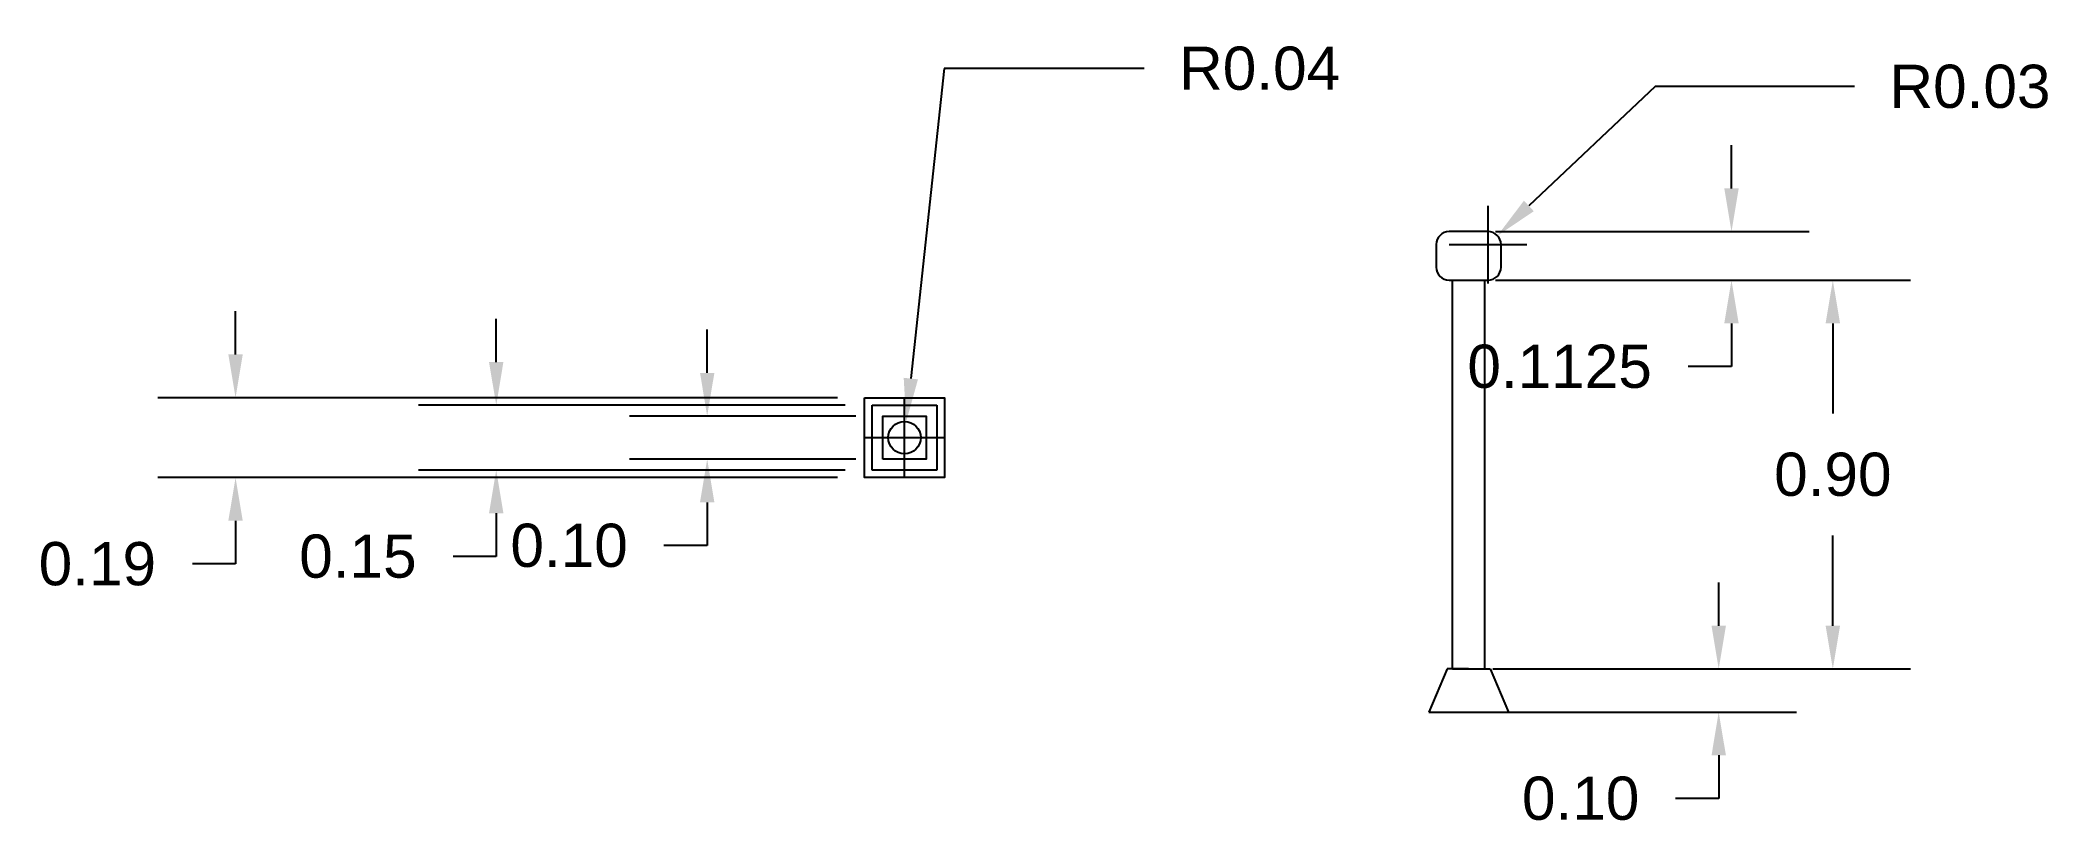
# Model space of a CAD drawing. Header units: inches. Extents: x 26.69 to 31.34, y 11.99 to 13.81.
import ezdxf

# ---------------------------------------------------------------- set-up
doc = ezdxf.new("R2010")
doc.units = ezdxf.units.IN
doc.header["$MEASUREMENT"] = 0
for name, color, linetype in [('Anotari', 40, 'Continuous'), ('Baza', 1, 'Continuous'), ('Manson', 2, 'Continuous'), ('Suport', 3, 'Continuous')]:
    doc.layers.add(name, color=color, linetype=linetype)
doc.styles.get("Standard").update_dxf_attribs({"font": 'arial.ttf'})
doc.dimstyles.get("Standard").update_dxf_attribs({"dimtxt": 0.18, "dimasz": 0.18, "dimexe": 0.18, "dimexo": 0.0625, "dimgap": 0.09, "dimtad": 0, "dimtih": 1, "dimtoh": 1, "dimdec": 4, "dimzin": 0, "dimdsep": 46, "dimtxsty": 'Standard', "dimcen": 0.09, "dimadec": 0, "dimazin": 0, "dimtfac": 1, "dimtdec": 4, "dimtofl": 0, "dimtmove": 0, "dimatfit": 3, "dimfxl": 1, "dimtolj": 1, "dimtzin": 0, "dimarcsym": 0})

# ---------------------------------------------------------------- blocks, each defined once
blk = doc.blocks.new('*D10')
at = {"layer": 'Anotari', "color": 0, "lineweight": -2, "transparency": 16777216}
for p, q in [((30.434, 13.6992), (30.1418, 13.4228)), ((30.8958, 13.6992), (30.434, 13.6992)), ((30.0474, 13.2435), (30.0474, 13.4235)), ((29.9574, 13.3335), (30.1374, 13.3335))]:
    blk.add_line(p, q, dxfattribs=at)
at = {"layer": 'Anotari', "color": 0, "transparency": 16777216}
blk.add_solid([(30.1304, 13.435), (30.1533, 13.4107), (30.0692, 13.3541)], dxfattribs=at)
at = {"layer": 'Defpoints', "color": 0, "transparency": 16777216}
for p in [(30.0692, 13.3541), (30.0474, 13.3335)]:
    blk.add_point(p, dxfattribs=at)
at = {"layer": 'Anotari', "color": 0, "transparency": 16777216, "insert": (31.1635, 13.6992), "char_height": 0.1, "attachment_point": 5}
blk.add_mtext('\\A1;R0.03', dxfattribs=at)
blk = doc.blocks.new('*D11')
at = {"layer": 'Anotari', "color": 0, "lineweight": -2, "transparency": 16777216}
for p, q in [((28.7881, 13.7411), (28.7107, 13.0232)), ((29.251, 13.7411), (28.7881, 13.7411)), ((28.6959, 12.7965), (28.6959, 12.9765)), ((28.6059, 12.8865), (28.7859, 12.8865))]:
    blk.add_line(p, q, dxfattribs=at)
at = {"layer": 'Anotari', "color": 0, "transparency": 16777216}
blk.add_solid([(28.6941, 13.025), (28.7272, 13.0214), (28.6999, 12.9238)], dxfattribs=at)
at = {"layer": 'Defpoints', "color": 0, "transparency": 16777216}
for p in [(28.6959, 12.8865), (28.6999, 12.9238)]:
    blk.add_point(p, dxfattribs=at)
at = {"layer": 'Anotari', "color": 0, "transparency": 16777216, "insert": (29.5185, 13.7411), "char_height": 0.1, "attachment_point": 5}
blk.add_mtext('\\A1;R0.04', dxfattribs=at)
blk = doc.blocks.new('*D12')
at = {"layer": 'Anotari', "color": 0, "lineweight": -2, "transparency": 16777216}
for p, q in [((28.239, 13.0365), (28.239, 13.1365)), ((28.5834, 12.9365), (28.059, 12.9365)), ((28.5834, 12.8365), (28.059, 12.8365)), ((28.239, 12.7365), (28.239, 12.6365)), ((28.239, 12.6365), (28.139, 12.6365))]:
    blk.add_line(p, q, dxfattribs=at)
at = {"layer": 'Anotari', "color": 0, "transparency": 16777216}
for points in [[(28.2224, 13.0365), (28.2557, 13.0365), (28.239, 12.9365)], [(28.2224, 12.7365), (28.2557, 12.7365), (28.239, 12.8365)]]:
    blk.add_solid(points, dxfattribs=at)
at = {"layer": 'Defpoints', "color": 0, "transparency": 16777216}
for p in [(28.6459, 12.9365), (28.239, 12.8365), (28.6459, 12.8365)]:
    blk.add_point(p, dxfattribs=at)
at = {"layer": 'Anotari', "color": 0, "transparency": 16777216, "insert": (27.9193, 12.6365), "char_height": 0.1, "attachment_point": 5}
blk.add_mtext('\\A1;0.10', dxfattribs=at)
blk = doc.blocks.new('*D13')
at = {"layer": 'Anotari', "color": 0, "lineweight": -2, "transparency": 16777216}
for p, q in [((27.7505, 13.0615), (27.7505, 13.1615)), ((28.5584, 12.9615), (27.5705, 12.9615)), ((28.5584, 12.8115), (27.5705, 12.8115)), ((27.7505, 12.7115), (27.7505, 12.6115)), ((27.7505, 12.6115), (27.6505, 12.6115))]:
    blk.add_line(p, q, dxfattribs=at)
at = {"layer": 'Anotari', "color": 0, "transparency": 16777216}
for points in [[(27.7338, 13.0615), (27.7671, 13.0615), (27.7505, 12.9615)], [(27.7338, 12.7115), (27.7671, 12.7115), (27.7505, 12.8115)]]:
    blk.add_solid(points, dxfattribs=at)
at = {"layer": 'Defpoints', "color": 0, "transparency": 16777216}
for p in [(28.6209, 12.9615), (27.7505, 12.8115), (28.6209, 12.8115)]:
    blk.add_point(p, dxfattribs=at)
at = {"layer": 'Anotari', "color": 0, "transparency": 16777216, "insert": (27.4302, 12.6115), "char_height": 0.1, "attachment_point": 5}
blk.add_mtext('\\A1;0.15', dxfattribs=at)
blk = doc.blocks.new('*D14')
at = {"layer": 'Anotari', "color": 0, "lineweight": -2, "transparency": 16777216}
for p, q in [((27.1468, 13.079), (27.1468, 13.179)), ((28.5409, 12.979), (26.9668, 12.979)), ((28.5409, 12.794), (26.9668, 12.794)), ((27.1468, 12.694), (27.1468, 12.594)), ((27.1468, 12.594), (27.0468, 12.594))]:
    blk.add_line(p, q, dxfattribs=at)
at = {"layer": 'Anotari', "color": 0, "transparency": 16777216}
for points in [[(27.1301, 13.079), (27.1635, 13.079), (27.1468, 12.979)], [(27.1301, 12.694), (27.1635, 12.694), (27.1468, 12.794)]]:
    blk.add_solid(points, dxfattribs=at)
at = {"layer": 'Defpoints', "color": 0, "transparency": 16777216}
for p in [(28.6034, 12.979), (27.1468, 12.794), (28.6034, 12.794)]:
    blk.add_point(p, dxfattribs=at)
at = {"layer": 'Anotari', "color": 0, "transparency": 16777216, "insert": (26.8268, 12.594), "char_height": 0.1, "attachment_point": 5}
blk.add_mtext('\\A1;0.19', dxfattribs=at)
blk = doc.blocks.new('*D15')
at = {"layer": 'Anotari', "color": 0, "lineweight": -2, "transparency": 16777216}
for p, q in [((30.5815, 12.451), (30.5815, 12.551)), ((30.0649, 12.351), (30.7615, 12.351)), ((30.0649, 12.251), (30.7615, 12.251)), ((30.5815, 12.151), (30.5815, 12.051)), ((30.5815, 12.051), (30.4815, 12.051))]:
    blk.add_line(p, q, dxfattribs=at)
at = {"layer": 'Anotari', "color": 0, "transparency": 16777216}
for points in [[(30.5649, 12.451), (30.5982, 12.451), (30.5815, 12.351)], [(30.5649, 12.151), (30.5982, 12.151), (30.5815, 12.251)]]:
    blk.add_solid(points, dxfattribs=at)
at = {"layer": 'Defpoints', "color": 0, "transparency": 16777216}
for p in [(30.0024, 12.351), (30.0024, 12.251), (30.5815, 12.251)]:
    blk.add_point(p, dxfattribs=at)
at = {"layer": 'Anotari', "color": 0, "transparency": 16777216, "insert": (30.2618, 12.051), "char_height": 0.1, "attachment_point": 5}
blk.add_mtext('\\A1;0.10', dxfattribs=at)
blk = doc.blocks.new('*D16')
at = {"layer": 'Anotari', "color": 0, "lineweight": -2, "transparency": 16777216}
for p, q in [((30.0649, 13.251), (31.0258, 13.251)), ((30.8458, 13.151), (30.8458, 12.9421)), ((30.8458, 12.451), (30.8458, 12.66)), ((30.0586, 12.351), (31.0258, 12.351))]:
    blk.add_line(p, q, dxfattribs=at)
at = {"layer": 'Anotari', "color": 0, "transparency": 16777216}
for points in [[(30.8291, 13.151), (30.8625, 13.151), (30.8458, 13.251)], [(30.8291, 12.451), (30.8625, 12.451), (30.8458, 12.351)]]:
    blk.add_solid(points, dxfattribs=at)
at = {"layer": 'Defpoints', "color": 0, "transparency": 16777216}
for p in [(30.0024, 13.251), (29.9961, 12.351), (30.8458, 12.351)]:
    blk.add_point(p, dxfattribs=at)
at = {"layer": 'Anotari', "color": 0, "transparency": 16777216, "insert": (30.8458, 12.801), "char_height": 0.1, "attachment_point": 5}
blk.add_mtext('\\A1;0.90', dxfattribs=at)
blk = doc.blocks.new('*D17')
at = {"layer": 'Anotari', "color": 0, "lineweight": -2, "transparency": 16777216}
for p, q in [((30.6111, 13.4635), (30.6111, 13.5635)), ((30.0649, 13.3635), (30.7911, 13.3635)), ((30.0649, 13.251), (30.7911, 13.251)), ((30.6111, 13.151), (30.6111, 13.051)), ((30.6111, 13.051), (30.5111, 13.051))]:
    blk.add_line(p, q, dxfattribs=at)
at = {"layer": 'Anotari', "color": 0, "transparency": 16777216}
for points in [[(30.5944, 13.4635), (30.6278, 13.4635), (30.6111, 13.3635)], [(30.5944, 13.151), (30.6278, 13.151), (30.6111, 13.251)]]:
    blk.add_solid(points, dxfattribs=at)
at = {"layer": 'Defpoints', "color": 0, "transparency": 16777216}
for p in [(30.0024, 13.3635), (30.0024, 13.251), (30.6111, 13.251)]:
    blk.add_point(p, dxfattribs=at)
at = {"layer": 'Anotari', "color": 0, "transparency": 16777216, "insert": (30.2131, 13.051), "char_height": 0.1, "attachment_point": 5}
blk.add_mtext('\\A1;0.1125', dxfattribs=at)

msp = doc.modelspace()

# ---------------------------------------------------------------- linework, layer by layer
at = {"layer": 'Baza'}
for p, q in [((29.95236, 12.35102), (29.90986, 12.25102)), ((30.00236, 12.35102), (29.95236, 12.35102)), ((30.00236, 12.35102), (30.05236, 12.35102)), ((30.05236, 12.35102), (30.09486, 12.25102)), ((29.90986, 12.25102), (30.09486, 12.25102))]:
    msp.add_line(p, q, dxfattribs=at)
for points in [[(28.60342, 12.979), (28.78842, 12.979), (28.78842, 12.794), (28.60342, 12.794)], [(28.64592, 12.8365), (28.64592, 12.9365), (28.69592, 12.9365), (28.74592, 12.9365), (28.74592, 12.8365)]]:
    msp.add_lwpolyline(points, close=True, dxfattribs=at)
at = {"layer": 'Manson'}
for p, q in [((30.04736, 13.36352), (29.95736, 13.36352)), ((29.92736, 13.33352), (29.92736, 13.28102)), ((30.07736, 13.28102), (30.07736, 13.33352)), ((29.95736, 13.25102), (30.00236, 13.25102)), ((30.00236, 13.25102), (30.04736, 13.25102)), ((28.62092, 12.8865), (28.62092, 12.9615)), ((28.62092, 12.9615), (28.77092, 12.9615)), ((28.77092, 12.9615), (28.77092, 12.8115)), ((28.62092, 12.8115), (28.62092, 12.8865)), ((28.77092, 12.8115), (28.62092, 12.8115))]:
    msp.add_line(p, q, dxfattribs=at)
for centre, start, end in [((29.95736, 13.33352), 90, 180), ((30.04736, 13.33352), 0, 90), ((29.95736, 13.28102), 180, 270), ((30.04736, 13.28102), 270, 0)]:
    msp.add_arc(centre, 0.03, start, end, dxfattribs=at)
at = {"layer": 'Suport'}
for p, q in [((29.96486, 12.35102), (29.96486, 13.25102)), ((29.96486, 13.25102), (30.03986, 13.25102)), ((30.03986, 12.35102), (30.03986, 13.25102)), ((29.96486, 12.35102), (30.02736, 12.35102)), ((30.02736, 12.35102), (30.03986, 12.35102))]:
    msp.add_line(p, q, dxfattribs=at)
msp.add_circle((28.69592, 12.8865), 0.0375, dxfattribs=at)

# ---------------------------------------------------------------- dimensions: what is measured, and where the dimension line sits
at = {"layer": 'Anotari'}
for center, mpoint, picture, middle in [((28.69592, 12.8865), (28.69995, 12.92378), '*D11', (29.51851, 13.74107)), ((30.04736, 13.33352), (30.06916, 13.35414), '*D10', (31.1635, 13.69917))]:
    dim = msp.add_radius_dim(center=center, mpoint=mpoint, dimstyle='Standard', override={"dimtxt": 0.1, "dimasz": 0.1, "dimdec": 2}, dxfattribs=at)
    dim.commit()
    dim.dimension.update_dxf_attribs({"geometry": picture, "text_midpoint": middle, "dimtype": 164})
for base, p1, p2, override, picture, middle in [((30.61109, 13.25102), (30.00236, 13.36352), (30.00236, 13.25102), {"dimtxt": 0.1, "dimasz": 0.1, "dimdec": 4}, '*D17', (30.21314, 13.05102)), ((27.1468112652, 12.7939950772), (28.6034248179, 12.9789950772), (28.6034248179, 12.7939950772), {"dimtxt": 0.1, "dimasz": 0.1, "dimdec": 2}, '*D14', (26.826831729, 12.5939950772)), ((27.75047, 12.8115), (28.62092, 12.9615), (28.62092, 12.8115), {"dimtxt": 0.1, "dimasz": 0.1, "dimdec": 2}, '*D13', (27.43022, 12.6115)), ((28.23904, 12.8365), (28.64592, 12.9365), (28.64592, 12.8365), {"dimtxt": 0.1, "dimasz": 0.1, "dimdec": 2}, '*D12', (27.91933, 12.6365)), ((30.58153, 12.25102), (30.00236, 12.35102), (30.00236, 12.25102), {"dimtxt": 0.1, "dimasz": 0.1, "dimdec": 2}, '*D15', (30.26182, 12.05102))]:
    dim = msp.add_linear_dim(base=base, p1=p1, p2=p2, angle=90, dimstyle='Standard', override=override, dxfattribs=at)
    dim.commit()
    dim.dimension.update_dxf_attribs({"geometry": picture, "text_midpoint": middle})
dim = msp.add_linear_dim(base=(30.84581, 12.35102), p1=(30.00236, 13.25102), p2=(29.99611, 12.35102), angle=90, dimstyle='Standard', override={"dimtxt": 0.1, "dimasz": 0.1, "dimdec": 2}, dxfattribs=at)
dim.commit()
dim.dimension.update_dxf_attribs({"geometry": '*D16', "text_midpoint": (30.84581, 12.80102), "dimtype": 160})

doc.saveas('drawing.dxf')
